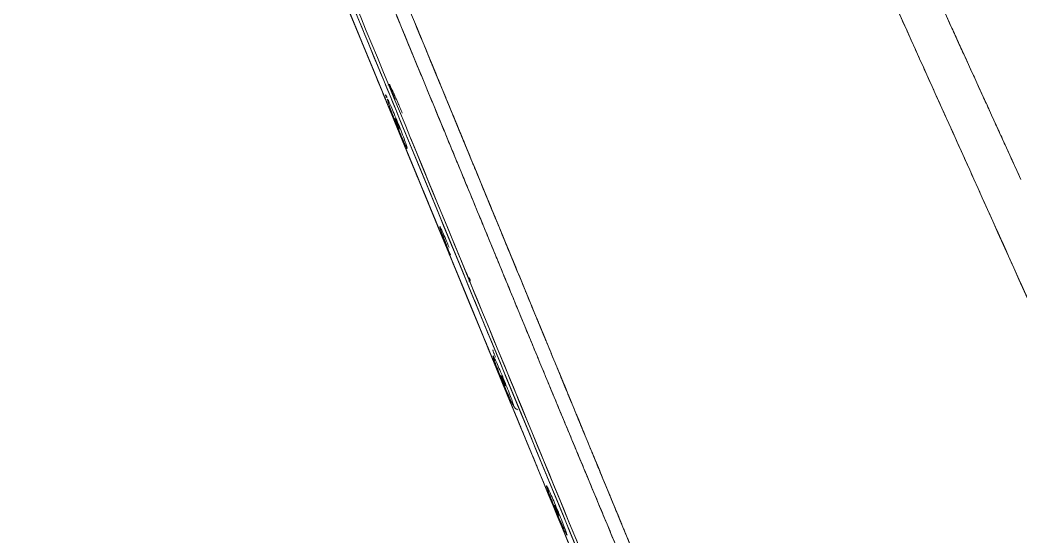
# Model space of a CAD drawing. Header units: millimetres. Extents: x 8883 to 11259, y -10160 to -6800.
# Drawn here: x 10718.81 to 10754.33, y -8380.83 to -8362.47 of the extents above; entities that cross this region are included whole.
import ezdxf

# ---------------------------------------------------------------- set-up
doc = ezdxf.new("R2010")
doc.units = ezdxf.units.MM

msp = doc.modelspace()

# ---------------------------------------------------------------- linework, layer by layer
at = {"linetype": 'Continuous', "lineweight": 13}
for p, q in [((10732.189, -8366.158), (10732.202, -8366.153)), ((10737.859, -8379.878), (10737.847, -8379.883))]:
    msp.add_line(p, q, dxfattribs=at)
at = {"linetype": 'Continuous', "lineweight": 18}
for centre, major_axis, ratio, start_param, end_param in [((10732.195, -8366.156), (-0.075, 0.186), 0.035485, 4.712683, 7.854276), ((10732.195, -8366.156), (-0.075, 0.186), 0.035485, 1.571091, 4.712683), ((10737.853, -8379.88), (-0.077, 0.185), 0.031121, 4.712259, 7.853851), ((10737.853, -8379.88), (-0.077, 0.185), 0.031121, 1.570666, 4.712259)]:
    msp.add_ellipse(centre, major_axis=major_axis, ratio=ratio, start_param=start_param, end_param=end_param, dxfattribs=at)
for points, degree, knots in [([(10758.746, -8365.884), (10757.309, -8362.977), (10754.671, -8357.752), (10751.03, -8350.82), (10748.163, -8345.511), (10745.252, -8340.224), (10741.427, -8333.427), (10735.79, -8323.72), (10731.353, -8316.339), (10728.804, -8312.187)], 3, [0, 0, 0, 0, 0.158176, 0.28549, 0.381943, 0.452479, 0.579891, 0.762396, 1, 1, 1, 1]), ([(10735.285, -8326.329), (10735.291, -8326.341), (10735.304, -8326.368), (10735.325, -8326.416), (10735.352, -8326.474), (10735.384, -8326.544), (10735.421, -8326.625), (10735.463, -8326.718), (10735.511, -8326.822), (10735.563, -8326.937), (10735.621, -8327.064), (10735.684, -8327.202), (10735.753, -8327.351), (10735.826, -8327.512), (10735.905, -8327.685), (10735.988, -8327.868), (10736.077, -8328.063), (10736.172, -8328.27), (10736.271, -8328.488), (10736.375, -8328.717), (10736.492, -8328.971), (10736.616, -8329.244), (10736.744, -8329.526), (10736.868, -8329.797), (10736.986, -8330.056), (10737.098, -8330.303), (10737.205, -8330.539), (10737.307, -8330.763), (10737.403, -8330.975), (10737.494, -8331.176), (10737.58, -8331.365), (10737.652, -8331.524), (10737.712, -8331.658), (10737.763, -8331.77), (10737.813, -8331.882), (10737.864, -8331.994), (10737.915, -8332.106), (10737.965, -8332.218), (10738.016, -8332.33), (10738.067, -8332.442), (10738.118, -8332.555), (10738.169, -8332.667), (10738.22, -8332.78), (10738.271, -8332.892), (10738.322, -8333.005), (10738.373, -8333.117), (10738.425, -8333.23), (10738.476, -8333.343), (10738.527, -8333.456), (10738.578, -8333.569), (10738.63, -8333.682), (10738.681, -8333.795), (10738.733, -8333.908), (10738.784, -8334.021), (10738.836, -8334.134), (10738.888, -8334.248), (10738.939, -8334.361), (10738.991, -8334.475), (10739.043, -8334.588), (10739.095, -8334.702), (10739.146, -8334.815), (10739.198, -8334.929), (10739.25, -8335.043), (10739.302, -8335.157), (10739.354, -8335.27), (10739.407, -8335.384), (10739.459, -8335.498), (10739.511, -8335.612), (10739.563, -8335.726), (10739.615, -8335.84), (10739.668, -8335.955), (10739.72, -8336.069), (10739.773, -8336.183), (10739.825, -8336.297), (10739.877, -8336.412), (10739.93, -8336.526), (10739.983, -8336.641), (10740.022, -8336.726), (10740.047, -8336.781), (10740.059, -8336.807), (10740.071, -8336.833), (10740.083, -8336.859), (10740.095, -8336.885), (10740.107, -8336.911), (10740.119, -8336.937), (10740.131, -8336.963), (10740.143, -8336.989), (10740.155, -8337.015), (10740.167, -8337.041), (10740.178, -8337.067), (10740.19, -8337.093), (10740.202, -8337.119), (10740.214, -8337.145), (10740.226, -8337.171), (10740.238, -8337.197), (10740.25, -8337.223), (10740.262, -8337.249), (10740.274, -8337.275), (10740.286, -8337.301), (10740.297, -8337.327), (10740.309, -8337.353), (10740.321, -8337.378), (10740.333, -8337.404), (10740.345, -8337.43), (10740.357, -8337.456), (10740.369, -8337.482), (10740.38, -8337.508), (10740.392, -8337.534), (10740.404, -8337.56), (10740.416, -8337.586), (10740.428, -8337.612), (10740.44, -8337.638), (10740.451, -8337.663), (10740.463, -8337.689), (10740.475, -8337.715), (10740.487, -8337.741), (10740.499, -8337.767), (10740.511, -8337.793), (10740.522, -8337.819), (10740.534, -8337.845), (10740.546, -8337.87), (10740.558, -8337.896), (10740.57, -8337.922), (10740.581, -8337.948), (10740.593, -8337.974), (10740.605, -8338), (10740.617, -8338.026), (10740.628, -8338.051), (10740.64, -8338.077), (10740.652, -8338.103), (10740.664, -8338.129), (10740.675, -8338.155), (10740.687, -8338.181), (10740.699, -8338.206), (10740.711, -8338.232), (10740.722, -8338.258), (10740.734, -8338.284), (10740.746, -8338.31), (10740.758, -8338.336), (10740.769, -8338.361), (10740.781, -8338.387), (10740.793, -8338.413), (10740.805, -8338.439), (10740.816, -8338.465), (10740.828, -8338.49), (10740.84, -8338.516), (10740.851, -8338.542), (10740.863, -8338.568), (10740.875, -8338.593), (10740.886, -8338.619), (10740.898, -8338.645), (10740.91, -8338.671), (10740.921, -8338.697), (10740.933, -8338.722), (10740.945, -8338.748), (10740.957, -8338.774), (10740.968, -8338.8), (10740.98, -8338.825), (10740.991, -8338.851), (10741.003, -8338.877), (10741.015, -8338.903), (10741.026, -8338.928), (10741.038, -8338.954), (10741.05, -8338.98), (10741.061, -8339.006), (10741.073, -8339.031), (10741.085, -8339.057), (10741.096, -8339.083), (10741.108, -8339.108), (10741.119, -8339.134), (10741.131, -8339.16), (10741.143, -8339.186), (10741.154, -8339.211), (10741.166, -8339.237), (10741.178, -8339.263), (10741.189, -8339.289), (10741.201, -8339.314), (10741.212, -8339.34), (10741.222, -8339.361), (10741.231, -8339.38), (10741.241, -8339.404), (10741.258, -8339.44), (10741.28, -8339.488), (10741.307, -8339.549), (10741.341, -8339.623), (10741.38, -8339.709), (10741.425, -8339.808), (10741.476, -8339.92), (10741.533, -8340.044), (10741.595, -8340.181), (10741.663, -8340.331), (10741.737, -8340.493), (10741.817, -8340.668), (10741.902, -8340.855), (10741.993, -8341.055), (10742.09, -8341.268), (10742.193, -8341.493), (10742.301, -8341.731), (10742.534, -8342.244), (10742.891, -8343.026), (10743.368, -8344.073), (10743.844, -8345.119), (10744.319, -8346.162), (10744.69, -8346.977), (10744.958, -8347.565), (10745.123, -8347.928), (10745.291, -8348.296), (10745.46, -8348.667), (10745.631, -8349.044), (10745.805, -8349.424), (10745.98, -8349.809), (10746.157, -8350.198), (10746.336, -8350.591), (10746.517, -8350.988), (10746.7, -8351.39), (10746.885, -8351.796), (10747.072, -8352.206), (10747.261, -8352.621), (10747.452, -8353.04), (10747.644, -8353.463), (10747.839, -8353.89), (10748.036, -8354.322), (10748.234, -8354.758), (10748.435, -8355.198), (10748.637, -8355.643), (10748.842, -8356.091), (10749.048, -8356.544), (10749.257, -8357.002), (10749.467, -8357.463), (10749.679, -8357.929), (10749.893, -8358.399), (10750.109, -8358.873), (10750.327, -8359.352), (10750.547, -8359.835), (10750.769, -8360.322), (10750.993, -8360.813), (10751.219, -8361.309), (10751.446, -8361.809), (10751.676, -8362.313), (10751.908, -8362.821), (10752.141, -8363.334), (10752.377, -8363.851), (10752.614, -8364.372), (10752.853, -8364.897), (10753.094, -8365.426), (10753.337, -8365.96), (10753.583, -8366.498), (10753.829, -8367.04), (10754.078, -8367.587), (10754.245, -8367.953), (10754.329, -8368.136)], 3, [0, 0, 0, 0, 0.000863, 0.001999, 0.003408, 0.005089, 0.007044, 0.009271, 0.011772, 0.014545, 0.017591, 0.020909, 0.024501, 0.028365, 0.032502, 0.036912, 0.041595, 0.046551, 0.051779, 0.057281, 0.063056, 0.070113, 0.07689, 0.083386, 0.089603, 0.095539, 0.101195, 0.106572, 0.111668, 0.116485, 0.121022, 0.125279, 0.127962, 0.130646, 0.133332, 0.136019, 0.138708, 0.141398, 0.14409, 0.146783, 0.149478, 0.152174, 0.154872, 0.157571, 0.160272, 0.162974, 0.165678, 0.168383, 0.171089, 0.173797, 0.176506, 0.179217, 0.181929, 0.184642, 0.187356, 0.190072, 0.19279, 0.195508, 0.198228, 0.200949, 0.203672, 0.206396, 0.209121, 0.211847, 0.214574, 0.217303, 0.220033, 0.222764, 0.225496, 0.22823, 0.230964, 0.2337, 0.236437, 0.239175, 0.241914, 0.244654, 0.247396, 0.250138, 0.250761, 0.251384, 0.252007, 0.25263, 0.253253, 0.253875, 0.254498, 0.25512, 0.255742, 0.256365, 0.256987, 0.257609, 0.258231, 0.258853, 0.259474, 0.260096, 0.260718, 0.261339, 0.26196, 0.262582, 0.263203, 0.263824, 0.264445, 0.265066, 0.265687, 0.266308, 0.266928, 0.267549, 0.268169, 0.26879, 0.26941, 0.27003, 0.270651, 0.271271, 0.271891, 0.272511, 0.27313, 0.27375, 0.27437, 0.274989, 0.275609, 0.276228, 0.276848, 0.277467, 0.278086, 0.278705, 0.279324, 0.279943, 0.280562, 0.281181, 0.281799, 0.282418, 0.283037, 0.283655, 0.284273, 0.284892, 0.28551, 0.286128, 0.286746, 0.287364, 0.287982, 0.2886, 0.289218, 0.289836, 0.290454, 0.291071, 0.291689, 0.292306, 0.292924, 0.293541, 0.294158, 0.294776, 0.295393, 0.29601, 0.296627, 0.297244, 0.297861, 0.298477, 0.299094, 0.299711, 0.300328, 0.300944, 0.301561, 0.302177, 0.302794, 0.30341, 0.304026, 0.304642, 0.305259, 0.305875, 0.306491, 0.307107, 0.307723, 0.308338, 0.308954, 0.30957, 0.310186, 0.310801, 0.311417, 0.312033, 0.312648, 0.312902, 0.313459, 0.314317, 0.315478, 0.316941, 0.318706, 0.320773, 0.323143, 0.325815, 0.328789, 0.332065, 0.335643, 0.339524, 0.343707, 0.348193, 0.35298, 0.35807, 0.363462, 0.369157, 0.375154, 0.400251, 0.425298, 0.450296, 0.475244, 0.500142, 0.508722, 0.517405, 0.526189, 0.535074, 0.544062, 0.553152, 0.562343, 0.571636, 0.581031, 0.590528, 0.600126, 0.609826, 0.619628, 0.629531, 0.639537, 0.649643, 0.659852, 0.670162, 0.680573, 0.691086, 0.701701, 0.712417, 0.723235, 0.734154, 0.745175, 0.756297, 0.767521, 0.778845, 0.790272, 0.801799, 0.813428, 0.825158, 0.83699, 0.848922, 0.860956, 0.873091, 0.885327, 0.897665, 0.910103, 0.922642, 0.935283, 0.948024, 0.960867, 0.97381, 0.986855, 1, 1, 1, 1]), ([(10754.328, -8368.136), (10752.737, -8364.645), (10751.147, -8361.154), (10747.969, -8354.177), (10746.381, -8350.69), (10744, -8345.462), (10743.206, -8343.719), (10741.62, -8340.236), (10740.431, -8337.624), (10739.243, -8335.016), (10738.452, -8333.277), (10738.056, -8332.409), (10737.463, -8331.106), (10737.265, -8330.672), (10736.969, -8330.021), (10736.87, -8329.804), (10736.672, -8329.37), (10736.574, -8329.153), (10736.277, -8328.503), (10736.08, -8328.069), (10735.684, -8327.2), (10735.485, -8326.765), (10735.285, -8326.329)], 3, [0, 0, 0, 0, 0.25, 0.25, 0.5, 0.5, 0.625, 0.625, 0.75, 0.8125, 0.8125, 0.875, 0.875, 0.90625, 0.90625, 0.921875, 0.921875, 0.9375, 0.9375, 0.96875, 0.96875, 1, 1, 1, 1]), ([(10752.954, -8368.778), (10752.908, -8368.677), (10752.817, -8368.474), (10752.681, -8368.171), (10752.544, -8367.868), (10752.408, -8367.566), (10752.273, -8367.265), (10752.137, -8366.965), (10752.002, -8366.665), (10751.867, -8366.365), (10751.733, -8366.067), (10751.599, -8365.769), (10751.465, -8365.472), (10751.331, -8365.176), (10751.198, -8364.88), (10751.064, -8364.585), (10750.932, -8364.29), (10750.799, -8363.997), (10750.667, -8363.704), (10750.535, -8363.412), (10750.404, -8363.12), (10750.272, -8362.829), (10750.141, -8362.539), (10750.011, -8362.25), (10749.88, -8361.961), (10749.75, -8361.673), (10749.62, -8361.386), (10749.491, -8361.099), (10749.362, -8360.813), (10749.233, -8360.528), (10749.105, -8360.244), (10748.976, -8359.96), (10748.848, -8359.678), (10748.721, -8359.395), (10748.594, -8359.114), (10748.467, -8358.833), (10748.34, -8358.554), (10748.214, -8358.274), (10748.088, -8357.996), (10747.962, -8357.718), (10747.837, -8357.441), (10747.712, -8357.165), (10747.587, -8356.89), (10747.463, -8356.615), (10747.339, -8356.341), (10747.215, -8356.068), (10747.092, -8355.796), (10746.969, -8355.524), (10746.846, -8355.253), (10746.724, -8354.983), (10746.602, -8354.714), (10746.48, -8354.445), (10746.358, -8354.178), (10746.237, -8353.911), (10746.117, -8353.644), (10745.996, -8353.379), (10745.876, -8353.114), (10745.756, -8352.85), (10745.637, -8352.587), (10745.518, -8352.325), (10745.399, -8352.063), (10745.281, -8351.802), (10745.163, -8351.542), (10745.045, -8351.283), (10744.928, -8351.024), (10744.811, -8350.767), (10744.694, -8350.51), (10744.577, -8350.254), (10744.461, -8349.998), (10744.346, -8349.744), (10744.23, -8349.49), (10744.115, -8349.237), (10744.001, -8348.985), (10743.886, -8348.733), (10743.772, -8348.483), (10743.659, -8348.233), (10743.545, -8347.984), (10743.432, -8347.735), (10743.32, -8347.488), (10743.207, -8347.241), (10743.095, -8346.995), (10742.984, -8346.75), (10742.872, -8346.506), (10742.762, -8346.262), (10742.651, -8346.02), (10742.541, -8345.778), (10742.431, -8345.537), (10742.321, -8345.296), (10742.212, -8345.057), (10742.103, -8344.818), (10741.995, -8344.58), (10741.887, -8344.343), (10741.779, -8344.107), (10741.671, -8343.871), (10741.564, -8343.637), (10741.457, -8343.403), (10741.351, -8343.169), (10741.245, -8342.937), (10741.139, -8342.706), (10741.034, -8342.475), (10740.929, -8342.245), (10740.824, -8342.016), (10740.72, -8341.788), (10740.616, -8341.56), (10740.512, -8341.333), (10740.409, -8341.108), (10740.306, -8340.882), (10740.203, -8340.658), (10740.101, -8340.435), (10739.999, -8340.212), (10739.897, -8339.99), (10739.796, -8339.769), (10739.695, -8339.549), (10739.595, -8339.329), (10739.495, -8339.111), (10739.395, -8338.893), (10739.295, -8338.676), (10739.196, -8338.459), (10739.098, -8338.244), (10738.999, -8338.029), (10738.901, -8337.816), (10738.803, -8337.603), (10738.706, -8337.39), (10738.609, -8337.179), (10738.512, -8336.968), (10738.416, -8336.759), (10738.32, -8336.55), (10738.224, -8336.341), (10738.129, -8336.134), (10738.034, -8335.928), (10737.94, -8335.722), (10737.845, -8335.517), (10737.752, -8335.313), (10737.658, -8335.11), (10737.565, -8334.907), (10737.472, -8334.705), (10737.38, -8334.504), (10737.287, -8334.304), (10737.196, -8334.105), (10737.104, -8333.907), (10737.013, -8333.709), (10736.923, -8333.512), (10736.832, -8333.316), (10736.742, -8333.121), (10736.653, -8332.926), (10736.563, -8332.733), (10736.474, -8332.54), (10736.386, -8332.348), (10736.297, -8332.157), (10736.209, -8331.966), (10736.122, -8331.777), (10736.035, -8331.588), (10735.948, -8331.4), (10735.861, -8331.213), (10735.775, -8331.026), (10735.689, -8330.841), (10735.604, -8330.656), (10735.519, -8330.472), (10735.434, -8330.289), (10735.35, -8330.107), (10735.265, -8329.925), (10735.182, -8329.744), (10735.098, -8329.564), (10735.015, -8329.385), (10734.933, -8329.207), (10734.85, -8329.029), (10734.768, -8328.853), (10734.687, -8328.677), (10734.605, -8328.501), (10734.524, -8328.327), (10734.444, -8328.154), (10734.363, -8327.981), (10734.283, -8327.809), (10734.204, -8327.638), (10734.125, -8327.467), (10734.046, -8327.298), (10733.967, -8327.129), (10733.889, -8326.961), (10733.837, -8326.849), (10733.811, -8326.793)], 3, [0, 0, 0, 0, 0.007212, 0.014409, 0.021589, 0.028753, 0.035901, 0.043033, 0.050149, 0.057249, 0.064332, 0.071399, 0.078451, 0.085485, 0.092504, 0.099506, 0.106492, 0.113461, 0.120414, 0.12735, 0.13427, 0.141173, 0.148059, 0.154929, 0.161782, 0.168617, 0.175436, 0.182238, 0.189023, 0.195791, 0.202542, 0.209275, 0.215991, 0.22269, 0.229372, 0.236036, 0.242683, 0.249313, 0.255925, 0.262519, 0.269096, 0.275656, 0.282197, 0.288721, 0.295228, 0.301716, 0.308187, 0.31464, 0.321076, 0.327493, 0.333893, 0.340274, 0.346638, 0.352984, 0.359312, 0.365622, 0.371913, 0.378187, 0.384442, 0.39068, 0.396899, 0.4031, 0.409283, 0.415448, 0.421595, 0.427723, 0.433833, 0.439924, 0.445998, 0.452053, 0.45809, 0.464108, 0.470108, 0.476089, 0.482052, 0.487997, 0.493923, 0.499831, 0.50572, 0.511591, 0.517443, 0.523276, 0.529092, 0.534888, 0.540666, 0.546425, 0.552166, 0.557888, 0.563592, 0.569277, 0.574943, 0.580591, 0.586219, 0.59183, 0.597421, 0.602994, 0.608549, 0.614084, 0.619601, 0.625099, 0.630579, 0.636039, 0.641481, 0.646905, 0.652309, 0.657695, 0.663062, 0.668411, 0.67374, 0.679051, 0.684343, 0.689616, 0.694871, 0.700107, 0.705324, 0.710522, 0.715701, 0.720861, 0.726003, 0.731126, 0.736229, 0.741314, 0.74638, 0.751428, 0.756456, 0.761466, 0.766456, 0.771428, 0.776381, 0.781315, 0.78623, 0.791126, 0.796003, 0.800862, 0.805701, 0.810522, 0.815324, 0.820107, 0.824871, 0.829616, 0.834342, 0.839049, 0.843738, 0.848407, 0.853058, 0.85769, 0.862303, 0.866897, 0.871472, 0.876028, 0.880566, 0.885085, 0.889584, 0.894065, 0.898528, 0.902971, 0.907396, 0.911802, 0.916189, 0.920557, 0.924906, 0.929237, 0.933549, 0.937842, 0.942117, 0.946373, 0.95061, 0.954828, 0.959028, 0.963209, 0.967371, 0.971515, 0.97564, 0.979746, 0.983834, 0.987903, 0.991954, 0.995986, 1, 1, 1, 1]), ([(10733.811, -8326.793), (10734.021, -8327.244), (10734.221, -8327.675), (10734.472, -8328.214), (10734.522, -8328.322), (10734.622, -8328.539), (10734.773, -8328.864), (10734.924, -8329.19), (10735.125, -8329.626), (10735.226, -8329.843), (10735.428, -8330.278), (10735.528, -8330.495), (10735.83, -8331.148), (10736.031, -8331.582), (10736.635, -8332.888), (10737.038, -8333.759), (10737.842, -8335.503), (10739.047, -8338.119), (10740.25, -8340.739), (10741.85, -8344.234), (10742.648, -8345.983), (10745.038, -8351.234), (10746.625, -8354.739), (10749.792, -8361.755), (10751.373, -8365.266), (10752.954, -8368.778)], 3, [0, 0, 0, 0, 0.03125, 0.03125, 0.039062, 0.039062, 0.046875, 0.0625, 0.0625, 0.078125, 0.078125, 0.09375, 0.09375, 0.125, 0.125, 0.1875, 0.1875, 0.25, 0.375, 0.375, 0.5, 0.5, 0.75, 0.75, 1, 1, 1, 1]), ([(10720.132, -8333.104), (10720.505, -8334.01), (10720.877, -8334.912), (10721.619, -8336.711), (10721.988, -8337.607), (10723.093, -8340.287), (10724.557, -8343.839), (10726.007, -8347.354), (10727.45, -8350.855), (10728.169, -8352.599), (10729.603, -8356.077), (10730.318, -8357.812), (10731.746, -8361.276), (10732.459, -8363.006), (10733.885, -8366.465), (10734.598, -8368.194), (10735.669, -8370.792), (10736.026, -8371.658), (10736.741, -8373.392), (10737.099, -8374.26), (10737.457, -8375.129)], 3, [0, 0, 0, 0, 0.0625, 0.0625, 0.125, 0.125, 0.25, 0.375, 0.375, 0.5, 0.5, 0.625, 0.625, 0.75, 0.75, 0.875, 0.875, 0.9375, 0.9375, 1, 1, 1, 1]), ([(10737.457, -8375.129), (10737.417, -8375.031), (10737.336, -8374.836), (10737.216, -8374.544), (10737.096, -8374.253), (10736.977, -8373.964), (10736.858, -8373.677), (10736.741, -8373.391), (10736.623, -8373.106), (10736.507, -8372.823), (10736.39, -8372.542), (10736.275, -8372.262), (10736.16, -8371.983), (10736.046, -8371.706), (10735.932, -8371.431), (10735.819, -8371.157), (10735.707, -8370.884), (10735.595, -8370.613), (10735.484, -8370.343), (10735.373, -8370.075), (10735.263, -8369.809), (10735.154, -8369.544), (10735.045, -8369.28), (10734.937, -8369.018), (10734.83, -8368.758), (10734.723, -8368.498), (10734.616, -8368.241), (10734.511, -8367.985), (10734.406, -8367.73), (10734.301, -8367.477), (10734.198, -8367.225), (10734.094, -8366.975), (10733.992, -8366.727), (10733.89, -8366.479), (10733.789, -8366.234), (10733.688, -8365.99), (10733.588, -8365.747), (10733.488, -8365.506), (10733.39, -8365.266), (10733.291, -8365.028), (10733.194, -8364.791), (10733.097, -8364.556), (10733, -8364.322), (10732.905, -8364.09), (10732.809, -8363.859), (10732.715, -8363.63), (10732.621, -8363.402), (10732.528, -8363.176), (10732.435, -8362.951), (10732.343, -8362.728), (10732.252, -8362.506), (10732.161, -8362.286), (10732.071, -8362.067), (10731.981, -8361.85), (10731.892, -8361.634), (10731.804, -8361.42), (10731.716, -8361.207), (10731.629, -8360.996), (10731.542, -8360.786), (10731.457, -8360.578), (10731.371, -8360.371), (10731.287, -8360.166), (10731.203, -8359.962), (10731.119, -8359.76), (10731.037, -8359.559), (10730.954, -8359.36), (10730.873, -8359.162), (10730.792, -8358.965), (10730.712, -8358.771), (10730.632, -8358.577), (10730.553, -8358.386), (10730.475, -8358.195), (10730.397, -8358.006), (10730.32, -8357.819), (10730.243, -8357.633), (10730.167, -8357.449), (10730.092, -8357.266), (10730.017, -8357.085), (10729.943, -8356.905), (10729.87, -8356.727), (10729.797, -8356.55), (10729.725, -8356.375), (10729.653, -8356.201), (10729.582, -8356.029), (10729.512, -8355.858), (10729.442, -8355.689), (10729.373, -8355.521), (10729.304, -8355.354), (10729.236, -8355.19), (10729.169, -8355.026), (10729.103, -8354.865), (10729.037, -8354.704), (10728.971, -8354.546), (10728.906, -8354.388), (10728.842, -8354.233), (10728.779, -8354.079), (10728.716, -8353.926), (10728.653, -8353.775), (10728.592, -8353.625), (10728.531, -8353.477), (10728.47, -8353.33), (10728.41, -8353.185), (10728.351, -8353.041), (10728.293, -8352.899), (10728.235, -8352.758), (10728.177, -8352.619), (10728.121, -8352.482), (10728.065, -8352.345), (10727.975, -8352.128), (10727.851, -8351.827), (10727.691, -8351.44), (10727.53, -8351.049), (10727.366, -8350.652), (10727.2, -8350.251), (10727.033, -8349.844), (10726.863, -8349.433), (10726.691, -8349.016), (10726.517, -8348.595), (10726.341, -8348.169), (10726.163, -8347.738), (10725.983, -8347.302), (10725.801, -8346.861), (10725.617, -8346.415), (10725.431, -8345.964), (10725.243, -8345.509), (10725.053, -8345.048), (10724.861, -8344.582), (10724.667, -8344.112), (10724.471, -8343.637), (10724.273, -8343.157), (10724.073, -8342.672), (10723.871, -8342.182), (10723.667, -8341.687), (10723.461, -8341.187), (10723.253, -8340.683), (10723.044, -8340.173), (10722.832, -8339.659), (10722.618, -8339.139), (10722.402, -8338.615), (10722.184, -8338.086), (10721.964, -8337.551), (10721.742, -8337.012), (10721.518, -8336.468), (10721.292, -8335.919), (10721.064, -8335.366), (10720.834, -8334.807), (10720.602, -8334.244), (10720.368, -8333.675), (10720.211, -8333.295), (10720.132, -8333.104)], 3, [0, 0, 0, 0, 0.006972, 0.013907, 0.020808, 0.027672, 0.034501, 0.041295, 0.048053, 0.054775, 0.061462, 0.068113, 0.074729, 0.081309, 0.087854, 0.094363, 0.100837, 0.107275, 0.113678, 0.120046, 0.126378, 0.132674, 0.138935, 0.145161, 0.151351, 0.157506, 0.163625, 0.169709, 0.175758, 0.181771, 0.187749, 0.193691, 0.199598, 0.20547, 0.211306, 0.217107, 0.222872, 0.228602, 0.234296, 0.239956, 0.245579, 0.251168, 0.25672, 0.262238, 0.26772, 0.273167, 0.278578, 0.283954, 0.289294, 0.294599, 0.299868, 0.305102, 0.310301, 0.315464, 0.320592, 0.325684, 0.330741, 0.335762, 0.340747, 0.345698, 0.350612, 0.355492, 0.360335, 0.365143, 0.369916, 0.374653, 0.379355, 0.384021, 0.388651, 0.393246, 0.397805, 0.402329, 0.406817, 0.411269, 0.415686, 0.420067, 0.424413, 0.428723, 0.432997, 0.437236, 0.441439, 0.445607, 0.449739, 0.453835, 0.457895, 0.46192, 0.465909, 0.469862, 0.47378, 0.477662, 0.481508, 0.485319, 0.489094, 0.492833, 0.496536, 0.500204, 0.503835, 0.507432, 0.510992, 0.514516, 0.518005, 0.521458, 0.524875, 0.528257, 0.531603, 0.534912, 0.538187, 0.541425, 0.544627, 0.553708, 0.562907, 0.572225, 0.581663, 0.591218, 0.600893, 0.610685, 0.620597, 0.630626, 0.640774, 0.65104, 0.661423, 0.671925, 0.682544, 0.693281, 0.704135, 0.715107, 0.726195, 0.737401, 0.748724, 0.760165, 0.771722, 0.783398, 0.795191, 0.807101, 0.81913, 0.831276, 0.843542, 0.855926, 0.86843, 0.881053, 0.893795, 0.906656, 0.919636, 0.932735, 0.945951, 0.959287, 0.97274, 0.986311, 1, 1, 1, 1]), ([(10747.14, -8402.556), (10745.006, -8397.38), (10740.738, -8387.026), (10734.333, -8371.489), (10727.921, -8355.935), (10723.387, -8344.936), (10720.727, -8338.483), (10719.929, -8336.548), (10719.328, -8335.089), (10718.992, -8334.275), (10718.923, -8334.106)], 3, [0, 0, 0, 0, 0.226873, 0.453746, 0.680619, 0.907492, 0.935852, 0.964211, 0.99257, 1, 1, 1, 1]), ([(10719.107, -8334.032), (10719.179, -8334.207), (10719.516, -8335.026), (10720.121, -8336.492), (10720.918, -8338.425), (10723.577, -8344.875), (10728.108, -8355.868), (10734.517, -8371.414), (10740.918, -8386.944), (10745.185, -8397.294), (10747.318, -8402.467)], 3, [0, 0, 0, 0, 0.007699, 0.036051, 0.064402, 0.092754, 0.319565, 0.546377, 0.773188, 1, 1, 1, 1]), ([(10747.318, -8402.467), (10747.07, -8401.866), (10744.442, -8395.491), (10739.43, -8383.334), (10733.468, -8368.872), (10728.694, -8357.291), (10725.111, -8348.598), (10722.133, -8341.374), (10720.133, -8336.522), (10719.323, -8334.557), (10719.107, -8334.034)], 3, [0, 0, 0, 0, 0.026391, 0.279884, 0.533376, 0.660122, 0.786868, 0.913614, 0.976987, 1, 1, 1, 1]), ([(10747.409, -8402.422), (10743.215, -8392.247), (10736.924, -8376.986), (10728.54, -8356.65), (10724.274, -8346.299), (10722.105, -8341.039), (10722.03, -8340.858)], 3, [0, 0, 0, 0, 0.49559, 0.743385, 0.99118, 1, 1, 1, 1]), ([(10733.708, -8369.972), (10733.269, -8368.907), (10732.83, -8367.842), (10731.166, -8363.805), (10729.94, -8360.833), (10727.491, -8354.891), (10726.023, -8351.33), (10724.556, -8347.771), (10724.312, -8347.18)], 3, [0, 0, 0, 0, 0.14005, 0.14005, 0.531114, 0.531114, 0.922178, 1, 1, 1, 1]), ([(10731.899, -8365.584), (10731.814, -8365.378), (10731.69, -8365.078), (10731.566, -8364.778), (10731.527, -8364.683)], 3, [0, 0, 0, 0, 0.684984, 1, 1, 1, 1]), ([(10732.117, -8365.285), (10732.1, -8365.243), (10732.084, -8365.202), (10732.063, -8365.149), (10732.058, -8365.135), (10732.048, -8365.109), (10732.043, -8365.096), (10732.028, -8365.058), (10732, -8364.987), (10731.948, -8364.851), (10731.921, -8364.774), (10731.915, -8364.752), (10731.915, -8364.75), (10731.915, -8364.749), (10731.915, -8364.749), (10731.917, -8364.75), (10731.929, -8364.769), (10731.961, -8364.84), (10731.992, -8364.91)], 3, [0, 0, 0, 0, 0.082858, 0.082858, 0.111519, 0.111519, 0.140179, 0.140179, 0.197501, 0.312144, 0.541429, 0.59875, 0.627411, 0.627411, 0.656072, 0.656072, 0.770715, 1, 1, 1, 1]), ([(10731.803, -8365.213), (10731.797, -8365.196), (10731.764, -8365.094), (10731.782, -8365.116), (10731.83, -8365.22)], 3, [0, 0, 0, 0, 0.14389, 1, 1, 1, 1]), ([(10737.474, -8373.861), (10737.419, -8373.726), (10736.337, -8371.103), (10735.258, -8368.485), (10734.233, -8365.999)], 3, [0, 0, 0, 0, 0.051354, 1, 1, 1, 1]), ([(10732.662, -8366.647), (10733.351, -8368.319), (10738.274, -8380.262), (10743.186, -8392.179), (10747.409, -8402.422)], 3, [0, 0, 0, 0, 0.139923, 1, 1, 1, 1]), ([(10764.878, -8395.243), (10763.887, -8393.044), (10762.897, -8390.845), (10760.915, -8386.446), (10759.924, -8384.245), (10757.939, -8379.839), (10756.448, -8376.531), (10754.952, -8373.212), (10753.954, -8370.997), (10753.454, -8369.888), (10752.954, -8368.778)], 3, [0, 0, 0, 0, 0.25, 0.25, 0.5, 0.5, 0.75, 0.875, 0.875, 1, 1, 1, 1]), ([(10734.079, -8370.804), (10734.037, -8370.702), (10733.958, -8370.506), (10733.843, -8370.215), (10733.756, -8369.983), (10733.709, -8369.845), (10733.7, -8369.807), (10733.699, -8369.8)], 3, [0, 0, 0, 0, 0.214681, 0.429362, 0.644043, 0.858725, 1, 1, 1, 1]), ([(10734.348, -8370.737), (10734.407, -8370.88), (10734.465, -8371.019), (10734.572, -8371.271), (10734.62, -8371.384), (10734.701, -8371.565), (10734.732, -8371.633), (10734.774, -8371.718), (10734.785, -8371.735), (10734.785, -8371.719), (10734.782, -8371.706), (10734.77, -8371.668), (10734.761, -8371.642), (10734.75, -8371.611)], 3, [0, 0, 0, 0, 0.200005, 0.200005, 0.40001, 0.40001, 0.600015, 0.600015, 0.80002, 0.80002, 0.900023, 0.900023, 1, 1, 1, 1]), ([(10735.837, -8375.138), (10735.823, -8375.104), (10735.64, -8374.66), (10735.457, -8374.216), (10735.288, -8373.807)], 3, [0, 0, 0, 0, 0.076488, 1, 1, 1, 1]), ([(10735.675, -8374.444), (10735.579, -8374.189), (10735.59, -8374.184), (10735.59, -8374.184)], 2, [0, 0, 0, 0.999983, 1, 1, 1]), ([(10737.457, -8375.129), (10737.499, -8375.229), (10737.583, -8375.431), (10737.709, -8375.733), (10737.836, -8376.038), (10737.963, -8376.343), (10738.091, -8376.651), (10738.22, -8376.96), (10738.349, -8377.27), (10738.479, -8377.582), (10738.61, -8377.895), (10738.741, -8378.21), (10738.873, -8378.527), (10739.005, -8378.845), (10739.138, -8379.165), (10739.271, -8379.486), (10739.406, -8379.808), (10739.54, -8380.133), (10739.676, -8380.459), (10739.812, -8380.786), (10739.948, -8381.115), (10740.086, -8381.445), (10740.224, -8381.777), (10740.362, -8382.111), (10740.501, -8382.446), (10740.641, -8382.783), (10740.781, -8383.121), (10740.922, -8383.46), (10741.063, -8383.802), (10741.206, -8384.144), (10741.348, -8384.489), (10741.492, -8384.835), (10741.636, -8385.182), (10741.78, -8385.531), (10741.925, -8385.881), (10742.071, -8386.233), (10742.217, -8386.587), (10742.364, -8386.942), (10742.512, -8387.299), (10742.66, -8387.657), (10742.809, -8388.016), (10742.958, -8388.378), (10743.108, -8388.74), (10743.259, -8389.105), (10743.41, -8389.47), (10743.562, -8389.838), (10743.715, -8390.206), (10743.868, -8390.577), (10744.021, -8390.949), (10744.175, -8391.322), (10744.33, -8391.697), (10744.486, -8392.073), (10744.642, -8392.451), (10744.798, -8392.831), (10744.955, -8393.211), (10745.113, -8393.594), (10745.272, -8393.978), (10745.431, -8394.363), (10745.59, -8394.75), (10745.75, -8395.139), (10745.911, -8395.529), (10746.073, -8395.92), (10746.234, -8396.313), (10746.397, -8396.707), (10746.56, -8397.103), (10746.724, -8397.501), (10746.888, -8397.9), (10747.053, -8398.3), (10747.218, -8398.702), (10747.385, -8399.105), (10747.551, -8399.51), (10747.718, -8399.916), (10747.886, -8400.324), (10748.055, -8400.733), (10748.223, -8401.144), (10748.393, -8401.556), (10748.506, -8401.831), (10748.563, -8401.969)], 3, [0, 0, 0, 0, 0.011225, 0.022506, 0.033844, 0.045239, 0.05669, 0.068199, 0.079764, 0.091387, 0.103067, 0.114804, 0.126598, 0.13845, 0.150359, 0.162326, 0.17435, 0.186431, 0.198569, 0.210765, 0.223018, 0.235328, 0.247696, 0.260121, 0.272603, 0.285143, 0.297739, 0.310393, 0.323105, 0.335873, 0.348699, 0.361582, 0.374522, 0.387519, 0.400573, 0.413685, 0.426853, 0.440079, 0.453361, 0.466701, 0.480098, 0.493551, 0.507062, 0.520629, 0.534253, 0.547934, 0.561672, 0.575467, 0.589318, 0.603226, 0.617191, 0.631212, 0.64529, 0.659424, 0.673615, 0.687863, 0.702166, 0.716526, 0.730943, 0.745415, 0.759944, 0.774529, 0.78917, 0.803867, 0.81862, 0.833429, 0.848294, 0.863214, 0.878191, 0.893223, 0.90831, 0.923454, 0.938652, 0.953906, 0.969216, 0.98458, 1, 1, 1, 1]), ([(10748.563, -8401.969), (10747.647, -8399.735), (10746.728, -8397.5), (10744.884, -8393.028), (10743.959, -8390.791), (10742.105, -8386.317), (10741.177, -8384.079), (10739.318, -8379.604), (10738.388, -8377.367), (10737.457, -8375.129)], 3, [0, 0, 0, 0, 0.25, 0.25, 0.5, 0.5, 0.75, 0.75, 1, 1, 1, 1]), ([(10737.185, -8378.409), (10737.166, -8378.362), (10737.103, -8378.208), (10736.995, -8377.947), (10736.862, -8377.623), (10736.728, -8377.3), (10736.595, -8376.977), (10736.462, -8376.653), (10736.329, -8376.33), (10736.203, -8376.025), (10736.122, -8375.829), (10736.085, -8375.74)], 3, [0, 0, 0, 0, 0.051949, 0.173123, 0.294297, 0.415472, 0.536646, 0.65782, 0.778995, 0.900171, 1, 1, 1, 1]), ([(10736.301, -8376.133), (10736.306, -8376.145), (10736.318, -8376.166), (10736.333, -8376.194), (10736.362, -8376.234), (10736.405, -8376.277), (10736.441, -8376.298), (10736.463, -8376.308)], 3, [0, 0, 0, 0, 0.244618, 0.506531, 0.660377, 0.818366, 1, 1, 1, 1]), ([(10737.778, -8379.776), (10737.735, -8379.67), (10737.656, -8379.477), (10737.583, -8379.29), (10737.553, -8379.208), (10737.547, -8379.193)], 3, [0, 0, 0, 0, 0.445363, 0.890726, 1, 1, 1, 1])]:
    msp.add_open_spline(points, degree=degree, knots=knots, dxfattribs=at)
for points, degree in [([(10718.806, -8333.823), (10724.58, -8347.831), (10730.382, -8361.905), (10736.182, -8375.974)], 3), ([(10736.182, -8375.974), (10730.375, -8361.886), (10724.583, -8347.836), (10718.806, -8333.823)], 3), ([(10733.727, -8364.772), (10732.632, -8362.115), (10731.537, -8359.459), (10730.443, -8356.805)], 3), ([(10730.443, -8356.806), (10731.538, -8359.461), (10732.633, -8362.117), (10733.727, -8364.772)], 3), ([(10731.899, -8365.584), (10731.543, -8364.72), (10731.186, -8363.855), (10730.83, -8362.991)], 3), ([(10731.525, -8364.677), (10731.649, -8364.978), (10731.773, -8365.278), (10731.897, -8365.579)], 3), ([(10731.527, -8364.683), (10731.651, -8364.984), (10731.775, -8365.284), (10731.899, -8365.584)], 3), ([(10731.9, -8364.756), (10731.865, -8364.775)], 1), ([(10732.144, -8365.94), (10732.101, -8365.836), (10732.023, -8365.65), (10731.923, -8365.424), (10731.858, -8365.29), (10731.831, -8365.255), (10731.849, -8365.329), (10731.908, -8365.503), (10732, -8365.751), (10732.119, -8366.058), (10732.202, -8366.261), (10732.245, -8366.365)], 3), ([(10732.245, -8366.365), (10732.287, -8366.469), (10732.365, -8366.655), (10732.465, -8366.881), (10732.531, -8367.015), (10732.557, -8367.05), (10732.54, -8366.975), (10732.481, -8366.802), (10732.389, -8366.554), (10732.269, -8366.247), (10732.187, -8366.044), (10732.144, -8365.94)], 3), ([(10734.233, -8366), (10735.314, -8368.62), (10736.394, -8371.241), (10737.474, -8373.861)], 3), ([(10735.776, -8374.988), (10734.711, -8372.405), (10733.651, -8369.834), (10732.597, -8367.277)], 3), ([(10752.954, -8368.778), (10756.929, -8377.614), (10760.891, -8386.448), (10764.878, -8395.243)], 3), ([(10733.603, -8369.717), (10733.521, -8369.519), (10733.439, -8369.321), (10733.358, -8369.123)], 3), ([(10734.083, -8370.883), (10733.852, -8370.322), (10733.621, -8369.761), (10733.389, -8369.2)], 3), ([(10733.39, -8369.202), (10733.622, -8369.763), (10733.853, -8370.324), (10734.084, -8370.886)], 3), ([(10733.391, -8369.204), (10733.497, -8369.46), (10733.602, -8369.716), (10733.708, -8369.973)], 3), ([(10734.038, -8370.547), (10733.994, -8370.441), (10733.914, -8370.249), (10733.807, -8370.003), (10733.732, -8369.843), (10733.695, -8369.778), (10733.702, -8369.822), (10733.752, -8369.97), (10733.837, -8370.198), (10733.953, -8370.494), (10734.035, -8370.697), (10734.079, -8370.804)], 3), ([(10735.607, -8374.06), (10735.284, -8373.277), (10734.961, -8372.494), (10734.639, -8371.711)], 3), ([(10734.639, -8371.712), (10734.962, -8372.495), (10735.284, -8373.277), (10735.607, -8374.06)], 3), ([(10734.732, -8371.744), (10734.778, -8371.73)], 1), ([(10735.777, -8374.991), (10735.614, -8374.596), (10735.451, -8374.2), (10735.287, -8373.804)], 3), ([(10735.288, -8373.806), (10735.471, -8374.25), (10735.654, -8374.694), (10735.837, -8375.138)], 3), ([(10735.987, -8375.264), (10735.943, -8375.157), (10735.86, -8374.959), (10735.742, -8374.689), (10735.653, -8374.497), (10735.598, -8374.393), (10735.586, -8374.396), (10735.619, -8374.506), (10735.692, -8374.705), (10735.799, -8374.982), (10735.88, -8375.183), (10735.924, -8375.29)], 3), ([(10735.776, -8374.989), (10739.557, -8384.162), (10743.34, -8393.339), (10747.124, -8402.517)], 3), ([(10735.924, -8375.29), (10735.969, -8375.397), (10736.052, -8375.595), (10736.169, -8375.865), (10736.258, -8376.057), (10736.313, -8376.161), (10736.325, -8376.158), (10736.292, -8376.048), (10736.22, -8375.849), (10736.112, -8375.572), (10736.031, -8375.371), (10735.987, -8375.264)], 3), ([(10737.186, -8378.41), (10736.784, -8377.436), (10736.382, -8376.46), (10735.98, -8375.485)], 3), ([(10738.035, -8375.221), (10739.098, -8377.8), (10740.161, -8380.379), (10741.224, -8382.958)], 3), ([(10741.224, -8382.958), (10740.161, -8380.38), (10739.098, -8377.801), (10738.035, -8375.222)], 3), ([(10736.182, -8375.974), (10739.841, -8384.852), (10743.498, -8393.722), (10747.14, -8402.556)], 3), ([(10747.14, -8402.556), (10743.484, -8393.689), (10739.832, -8384.828), (10736.182, -8375.974)], 3), ([(10736.444, -8376.091), (10736.519, -8376.274), (10736.595, -8376.457), (10736.67, -8376.64)], 3), ([(10736.67, -8376.638), (10736.595, -8376.456), (10736.519, -8376.274), (10736.444, -8376.092)], 3), ([(10737.93, -8379.987), (10737.888, -8379.886), (10737.806, -8379.691), (10737.682, -8379.403), (10737.581, -8379.178), (10737.508, -8379.029), (10737.48, -8378.987), (10737.498, -8379.06), (10737.56, -8379.23), (10737.66, -8379.486), (10737.736, -8379.674), (10737.778, -8379.776)], 3), ([(10737.778, -8379.776), (10737.82, -8379.878), (10737.901, -8380.073), (10738.026, -8380.36), (10738.127, -8380.586), (10738.199, -8380.735), (10738.228, -8380.776), (10738.209, -8380.704), (10738.148, -8380.534), (10738.048, -8380.277), (10737.972, -8380.089), (10737.93, -8379.987)], 3)]:
    msp.add_open_spline(points, degree=degree, dxfattribs=at)
for points, weights, knots in [([(10733.854, -8365.079), (10732.852, -8362.647), (10732.852, -8362.647), (10732.852, -8362.647), (10733.854, -8365.079)], [1, 0.707106781187, 1, 0.707106781187, 1], [0, 0, 0, 0.5, 0.5, 1, 1, 1]), ([(10733.889, -8365.163), (10732.886, -8362.731), (10732.886, -8362.731), (10732.886, -8362.731), (10733.889, -8365.163)], [1, 0.70710715884, 1, 0.70710715884, 1], [0, 0, 0, 0.5, 0.5, 1, 1, 1]), ([(10733.889, -8365.163), (10732.886, -8362.731), (10732.886, -8362.731), (10732.886, -8362.731), (10733.889, -8365.163)], [1, 0.707106907071, 1, 0.707106781187, 1], [0, 0, 0, 0.5, 0.5, 1, 1, 1]), ([(10733.863, -8365.1), (10733.255, -8363.626), (10733.255, -8363.626), (10733.255, -8363.626), (10733.863, -8365.1)], [1, 0.707107304891, 1, 0.707107304891, 1], [0, 0, 0, 0.5, 0.5, 1, 1, 1]), ([(10733.863, -8365.1), (10733.255, -8363.626), (10733.255, -8363.626), (10733.255, -8363.626), (10733.863, -8365.1)], [1, 0.707106955755, 1, 0.707106781187, 1], [0, 0, 0, 0.5, 0.5, 1, 1, 1]), ([(10733.932, -8365.268), (10733.324, -8363.793), (10733.324, -8363.793), (10733.324, -8363.793), (10733.932, -8365.268)], [1, 0.707107304957, 1, 0.707107304957, 1], [0, 0, 0, 0.5, 0.5, 1, 1, 1]), ([(10733.932, -8365.268), (10733.324, -8363.793), (10733.324, -8363.793), (10733.324, -8363.793), (10733.932, -8365.268)], [1, 0.707106955777, 1, 0.707106781187, 1], [0, 0, 0, 0.5, 0.5, 1, 1, 1]), ([(10733.992, -8365.415), (10733.508, -8364.24), (10733.4, -8363.977), (10733.291, -8363.715), (10733.727, -8364.772)], [1, 0.782179428223, 1, 0.782179428222, 1], [0, 0, 0, 0.5, 0.5, 1, 1, 1]), ([(10733.727, -8364.772), (10733.291, -8363.715), (10733.4, -8363.977), (10733.508, -8364.24), (10733.992, -8365.415)], [1, 0.782168634539, 1, 0.782168634538, 1], [0, 0, 0, 0.5, 0.5, 1, 1, 1]), ([(10733.854, -8365.079), (10734.857, -8367.511), (10734.857, -8367.511), (10734.857, -8367.511), (10733.854, -8365.079)], [1, 0.707106781187, 1, 0.707106781187, 1], [0, 0, 0, 0.5, 0.5, 1, 1, 1]), ([(10733.863, -8365.1), (10734.471, -8366.575), (10734.471, -8366.575), (10734.471, -8366.575), (10733.863, -8365.1)], [1, 0.707106955755, 1, 0.707106781187, 1], [0, 0, 0, 0.5, 0.5, 1, 1, 1]), ([(10733.863, -8365.1), (10734.471, -8366.575), (10734.471, -8366.575), (10734.471, -8366.575), (10733.863, -8365.1)], [1, 0.707107304891, 1, 0.707107304891, 1], [0, 0, 0, 0.5, 0.5, 1, 1, 1]), ([(10733.889, -8365.163), (10734.891, -8367.595), (10734.891, -8367.595), (10734.891, -8367.595), (10733.889, -8365.163)], [1, 0.70710715884, 1, 0.70710715884, 1], [0, 0, 0, 0.5, 0.5, 1, 1, 1]), ([(10733.889, -8365.163), (10734.891, -8367.595), (10734.891, -8367.595), (10734.891, -8367.595), (10733.889, -8365.163)], [1, 0.707106907071, 1, 0.707106781187, 1], [0, 0, 0, 0.5, 0.5, 1, 1, 1]), ([(10733.932, -8365.268), (10734.54, -8366.743), (10734.54, -8366.743), (10734.54, -8366.743), (10733.932, -8365.268)], [1, 0.707106955777, 1, 0.707106781187, 1], [0, 0, 0, 0.5, 0.5, 1, 1, 1]), ([(10733.932, -8365.268), (10734.54, -8366.743), (10734.54, -8366.743), (10734.54, -8366.743), (10733.932, -8365.268)], [1, 0.707107304957, 1, 0.707107304957, 1], [0, 0, 0, 0.5, 0.5, 1, 1, 1]), ([(10734.233, -8365.999), (10734.688, -8367.102), (10734.588, -8366.859), (10734.487, -8366.616), (10733.992, -8365.415)], [1, 0.775350097848, 1, 0.775350097838, 1], [0, 0, 0, 0.5, 0.5, 1, 1, 1]), ([(10733.992, -8365.415), (10734.487, -8366.616), (10734.588, -8366.859), (10734.688, -8367.102), (10734.233, -8366)], [1, 0.775429384447, 1, 0.775427448729, 1], [0, 0, 0, 0.499999, 0.499999, 1, 1, 1]), ([(10735.83, -8369.874), (10734.828, -8367.442), (10734.828, -8367.442), (10734.828, -8367.442), (10735.83, -8369.874)], [1, 0.707106781187, 1, 0.707106781187, 1], [0, 0, 0, 0.5, 0.5, 1, 1, 1]), ([(10735.83, -8369.874), (10734.828, -8367.442), (10734.828, -8367.442), (10734.828, -8367.442), (10735.83, -8369.874)], [1, 0.707106781187, 1, 0.707106781187, 1], [0, 0, 0, 0.5, 0.5, 1, 1, 1]), ([(10735.805, -8369.811), (10735.197, -8368.336), (10735.197, -8368.336), (10735.197, -8368.336), (10735.805, -8369.811)], [1, 0.707106847158, 1, 0.707106781187, 1], [0, 0, 0, 0.5, 0.5, 1, 1, 1]), ([(10735.805, -8369.811), (10735.197, -8368.336), (10735.197, -8368.336), (10735.197, -8368.336), (10735.805, -8369.811)], [1, 0.707106979101, 1, 0.707106979101, 1], [0, 0, 0, 0.5, 0.5, 1, 1, 1]), ([(10735.856, -8369.936), (10735.248, -8368.461), (10735.248, -8368.461), (10735.248, -8368.461), (10735.856, -8369.936)], [1, 0.707106781187, 1, 0.707106781187, 1], [0, 0, 0, 0.5, 0.5, 1, 1, 1]), ([(10735.856, -8369.936), (10735.248, -8368.461), (10735.248, -8368.461), (10735.248, -8368.461), (10735.856, -8369.936)], [1, 0.707106781187, 1, 0.707106781187, 1], [0, 0, 0, 0.5, 0.5, 1, 1, 1]), ([(10735.805, -8369.811), (10736.413, -8371.286), (10736.413, -8371.286), (10736.413, -8371.286), (10735.805, -8369.811)], [1, 0.707106847158, 1, 0.707106781187, 1], [0, 0, 0, 0.5, 0.5, 1, 1, 1]), ([(10735.805, -8369.811), (10736.413, -8371.286), (10736.413, -8371.286), (10736.413, -8371.286), (10735.805, -8369.811)], [1, 0.707106979101, 1, 0.707106979101, 1], [0, 0, 0, 0.5, 0.5, 1, 1, 1]), ([(10735.83, -8369.874), (10736.833, -8372.306), (10736.833, -8372.306), (10736.833, -8372.306), (10735.83, -8369.874)], [1, 0.707106781187, 1, 0.707106781187, 1], [0, 0, 0, 0.5, 0.5, 1, 1, 1]), ([(10735.83, -8369.874), (10736.833, -8372.306), (10736.833, -8372.306), (10736.833, -8372.306), (10735.83, -8369.874)], [1, 0.707106781187, 1, 0.707106781187, 1], [0, 0, 0, 0.5, 0.5, 1, 1, 1]), ([(10735.856, -8369.936), (10736.464, -8371.411), (10736.464, -8371.411), (10736.464, -8371.411), (10735.856, -8369.936)], [1, 0.707106781187, 1, 0.707106781187, 1], [0, 0, 0, 0.5, 0.5, 1, 1, 1]), ([(10735.856, -8369.936), (10736.464, -8371.411), (10736.464, -8371.411), (10736.464, -8371.411), (10735.856, -8369.936)], [1, 0.707106781187, 1, 0.707106781187, 1], [0, 0, 0, 0.5, 0.5, 1, 1, 1]), ([(10737.752, -8374.536), (10736.75, -8372.104), (10736.75, -8372.104), (10736.75, -8372.104), (10737.752, -8374.536)], [1, 0.707106883919, 1, 0.707106781187, 1], [0, 0, 0, 0.5, 0.5, 1, 1, 1]), ([(10737.752, -8374.536), (10736.75, -8372.104), (10736.75, -8372.104), (10736.75, -8372.104), (10737.752, -8374.536)], [1, 0.707107048137, 1, 0.707107048137, 1], [0, 0, 0, 0.5, 0.5, 1, 1, 1]), ([(10737.752, -8374.536), (10736.75, -8372.104), (10736.75, -8372.104), (10736.75, -8372.104), (10737.752, -8374.536)], [1, 0.707107089385, 1, 0.707107089385, 1], [0, 0, 0, 0.5, 0.5, 1, 1, 1]), ([(10737.752, -8374.536), (10736.75, -8372.104), (10736.75, -8372.104), (10736.75, -8372.104), (10737.752, -8374.536)], [1, 0.707106870179, 1, 0.707106781187, 1], [0, 0, 0, 0.5, 0.5, 1, 1, 1]), ([(10737.753, -8374.537), (10736.75, -8372.105), (10736.75, -8372.105), (10736.75, -8372.105), (10737.753, -8374.537)], [1, 0.707107125781, 1, 0.707107125781, 1], [0, 0, 0, 0.5, 0.5, 1, 1, 1]), ([(10737.753, -8374.537), (10736.75, -8372.105), (10736.75, -8372.105), (10736.75, -8372.105), (10737.753, -8374.537)], [1, 0.707107125781, 1, 0.707106781187, 1], [0, 0, 0, 0.5, 0.5, 1, 1, 1]), ([(10737.474, -8373.861), (10737.049, -8372.83), (10737.162, -8373.103), (10737.274, -8373.376), (10737.752, -8374.536)], [1, 0.785979215151, 1, 0.785979215149, 1], [0, 0, 0, 0.5, 0.5, 1, 1, 1]), ([(10737.752, -8374.536), (10737.274, -8373.376), (10737.162, -8373.103), (10737.049, -8372.83), (10737.474, -8373.861)], [1, 0.785984114205, 1, 0.785988395036, 1], [0, 0, 0, 0.500003, 0.500003, 1, 1, 1]), ([(10737.752, -8374.536), (10738.755, -8376.968), (10738.755, -8376.968), (10738.755, -8376.968), (10737.752, -8374.536)], [1, 0.707107048163, 1, 0.707107048163, 1], [0, 0, 0, 0.5, 0.5, 1, 1, 1]), ([(10737.752, -8374.536), (10738.755, -8376.968), (10738.755, -8376.968), (10738.755, -8376.968), (10737.752, -8374.536)], [1, 0.707107089385, 1, 0.707107089385, 1], [0, 0, 0, 0.5, 0.5, 1, 1, 1]), ([(10738.035, -8375.222), (10738.457, -8376.245), (10738.343, -8375.968), (10738.229, -8375.692), (10737.752, -8374.536)], [1, 0.787175276087, 1, 0.787175276072, 1], [0, 0, 0, 0.5, 0.5, 1, 1, 1]), ([(10737.752, -8374.536), (10738.229, -8375.692), (10738.343, -8375.968), (10738.457, -8376.245), (10738.035, -8375.221)], [1, 0.787137858878, 1, 0.787144718628, 1], [0, 0, 0, 0.500005, 0.500005, 1, 1, 1]), ([(10737.752, -8374.536), (10738.755, -8376.968), (10738.755, -8376.968), (10738.755, -8376.968), (10737.752, -8374.536)], [1, 0.70710687017, 1, 0.707106781187, 1], [0, 0, 0, 0.5, 0.5, 1, 1, 1]), ([(10737.752, -8374.536), (10738.755, -8376.968), (10738.755, -8376.968), (10738.755, -8376.968), (10737.752, -8374.536)], [1, 0.707106883919, 1, 0.707106781187, 1], [0, 0, 0, 0.5, 0.5, 1, 1, 1]), ([(10737.753, -8374.537), (10738.755, -8376.969), (10738.755, -8376.969), (10738.755, -8376.969), (10737.753, -8374.537)], [1, 0.707106896051, 1, 0.707106781187, 1], [0, 0, 0, 0.5, 0.5, 1, 1, 1]), ([(10737.753, -8374.537), (10738.168, -8375.544), (10738.755, -8376.969), (10738.755, -8376.969), (10738.168, -8375.544), (10737.753, -8374.537)], [1, 0.923879439265, 0.923879439265, 0.923879439265, 0.923879687922, 1], [0, 0, 0, 0.25, 0.5, 0.75, 1, 1, 1]), ([(10735.949, -8375.28), (10735.918, -8375.206), (10735.877, -8375.095), (10735.881, -8375.09), (10735.93, -8375.197), (10735.962, -8375.274)], [0.993814483873, 0.922368961009, 0.922368961009, 0.922368961009, 0.922368961009, 1], [0, 0, 0, 0.242297, 0.494865, 0.747432, 1, 1, 1]), ([(10735.962, -8375.274), (10735.992, -8375.348), (10736.034, -8375.46), (10736.029, -8375.464), (10735.981, -8375.357), (10735.949, -8375.28)], [0.993815379224, 0.922369458029, 0.922369458029, 0.922369458029, 0.922369458029, 0.997014209924], [0, 0, 0, 0.242298, 0.494865, 0.747432, 1, 1, 1]), ([(10739.676, -8379.202), (10738.673, -8376.77), (10738.673, -8376.77), (10738.673, -8376.77), (10739.676, -8379.202)], [1, 0.707106781187, 1, 0.707106781187, 1], [0, 0, 0, 0.5, 0.5, 1, 1, 1]), ([(10739.676, -8379.202), (10738.673, -8376.77), (10738.673, -8376.77), (10738.673, -8376.77), (10739.676, -8379.202)], [1, 0.707106781187, 1, 0.707106781187, 1], [0, 0, 0, 0.5, 0.5, 1, 1, 1]), ([(10739.65, -8379.14), (10739.042, -8377.665), (10739.042, -8377.665), (10739.042, -8377.665), (10739.65, -8379.14)], [1, 0.707106781187, 1, 0.707106781187, 1], [0, 0, 0, 0.5, 0.5, 1, 1, 1]), ([(10739.65, -8379.14), (10739.042, -8377.665), (10739.042, -8377.665), (10739.042, -8377.665), (10739.65, -8379.14)], [1, 0.707106781187, 1, 0.707106781187, 1], [0, 0, 0, 0.5, 0.5, 1, 1, 1]), ([(10739.702, -8379.264), (10739.094, -8377.79), (10739.094, -8377.79), (10739.094, -8377.79), (10739.702, -8379.264)], [1, 0.707106847158, 1, 0.707106781187, 1], [0, 0, 0, 0.5, 0.5, 1, 1, 1]), ([(10739.702, -8379.264), (10739.094, -8377.79), (10739.094, -8377.79), (10739.094, -8377.79), (10739.702, -8379.264)], [1, 0.707106979101, 1, 0.707106979101, 1], [0, 0, 0, 0.5, 0.5, 1, 1, 1]), ([(10739.65, -8379.14), (10740.258, -8380.614), (10740.258, -8380.614), (10740.258, -8380.614), (10739.65, -8379.14)], [1, 0.707106781187, 1, 0.707106781187, 1], [0, 0, 0, 0.5, 0.5, 1, 1, 1]), ([(10739.65, -8379.14), (10740.258, -8380.614), (10740.258, -8380.614), (10740.258, -8380.614), (10739.65, -8379.14)], [1, 0.707106781187, 1, 0.707106781187, 1], [0, 0, 0, 0.5, 0.5, 1, 1, 1]), ([(10739.676, -8379.202), (10740.678, -8381.634), (10740.678, -8381.634), (10740.678, -8381.634), (10739.676, -8379.202)], [1, 0.707106781187, 1, 0.707106781187, 1], [0, 0, 0, 0.5, 0.5, 1, 1, 1]), ([(10739.676, -8379.202), (10740.678, -8381.634), (10740.678, -8381.634), (10740.678, -8381.634), (10739.676, -8379.202)], [1, 0.707106781187, 1, 0.707106781187, 1], [0, 0, 0, 0.5, 0.5, 1, 1, 1]), ([(10739.702, -8379.264), (10740.309, -8380.739), (10740.309, -8380.739), (10740.309, -8380.739), (10739.702, -8379.264)], [1, 0.707106979101, 1, 0.707106979101, 1], [0, 0, 0, 0.5, 0.5, 1, 1, 1]), ([(10739.702, -8379.264), (10740.309, -8380.739), (10740.309, -8380.739), (10740.309, -8380.739), (10739.702, -8379.264)], [1, 0.707106847158, 1, 0.707106781187, 1], [0, 0, 0, 0.5, 0.5, 1, 1, 1])]:
    msp.add_rational_spline(points, weights, degree=2, knots=knots, dxfattribs=at)
at = {"linetype": 'Continuous', "lineweight": 13}
msp.add_open_spline([(10732.372, -8365.775), (10732.316, -8365.639), (10732.262, -8365.509), (10732.163, -8365.278), (10732.119, -8365.177), (10732.065, -8365.057), (10732.049, -8365.023), (10732.022, -8364.966), (10732.011, -8364.944), (10731.99, -8364.904), (10731.983, -8364.893), (10731.98, -8364.894)], degree=3, knots=[0, 0, 0, 0, 0.270644, 0.270644, 0.541287, 0.541287, 0.676609, 0.676609, 0.811931, 0.811931, 1, 1, 1, 1], dxfattribs=at)

doc.saveas('drawing.dxf')
